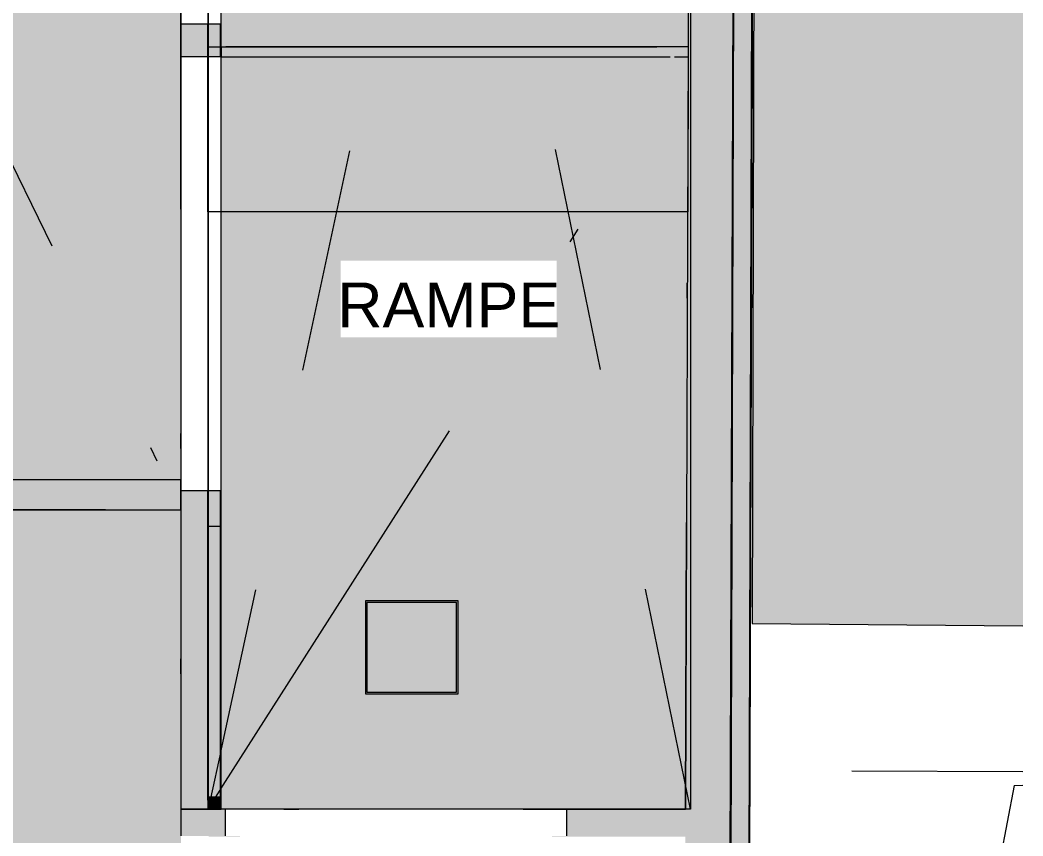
# Model space of a CAD drawing. Header units: metres. Extents: x -3.9 to 83, y -38 to 6.2.
# Drawn here: x 45.88 to 52.59, y -15.42 to -9.96 of the extents above; entities that cross this region are included whole.
import ezdxf

# ---------------------------------------------------------------- set-up
doc = ezdxf.new("R2010")
doc.units = ezdxf.units.M
doc.header["$MEASUREMENT"] = 0
doc.set_wipeout_variables(frame=1)
for name, pattern in [('Dampfsperre', [0.003, 0.0015, -0.0015]), ('Schnittlinie', [0.006, 0.003, -0.0015, 0, -0.0015]), ('UNSICHTBAR', [0.4, 0, -0.4]), ('Wipeout_Contour', [1, 0, -1])]:
    doc.linetypes.add(name, pattern=pattern)
for name, color, linetype in [('0._Erdgeschoß PP Icon_1_0', 7, 'Continuous'), ('0._Erdgeschoß PP Icon_1_110 Wand Aussen', 7, 'Continuous'), ('0._Erdgeschoß PP Icon_1_230 Decke abgehaengt', 7, 'Continuous'), ('0._Erdgeschoß PP Icon_1_240 Unterdämmung', 7, 'Continuous'), ('0._Erdgeschoß PP Icon_1_710 Gelände', 7, 'Continuous'), ('0._Erdgeschoß PP Icon_1_725 Nachbarbebauung', 7, 'Continuous'), ('0._Erdgeschoß PP Icon_1_810 Raum', 7, 'Continuous'), ('0._Erdgeschoß PP Icon_1_905 VP Beschriftung Übersicht.Übersicht', 7, 'Continuous'), ('0._Erdgeschoß PP Icon_1_Neubau_840 Baulinien', 7, 'Continuous')]:
    doc.layers.add(name, color=color, linetype=linetype)
doc.styles.add('ERSTELLTER_STIL_6', font='arial.ttf')

msp = doc.modelspace()

# ---------------------------------------------------------------- wipeouts: each hides what was drawn before it
at = {"color": 254, "linetype": 'Wipeout_Contour', "lineweight": 0, "ltscale": 193.488375}
msp.add_wipeout([(28.2051, 3.5109), (28.2051, -37.8391), (52.5858, -37.8391), (52.5858, 3.5109)], dxfattribs=at).dxf.layer = '0._Erdgeschoß PP Icon_1_0'

# ---------------------------------------------------------------- next in the draw order: hatches: boundary and pattern name
at = {"layer": '0._Erdgeschoß PP Icon_1_110 Wand Aussen', "linetype": 'Continuous', "lineweight": 0, "true_color": 0x000000}
for points in [[(50.6244, -17.2408), (50.6567, -7.5507), (50.3567, -7.5497), (50.3244, -17.2398)], [(50.6288, -17.4208), (50.6617, -7.5507), (50.6567, -7.5507), (50.6238, -17.4208)], [(50.7488, -17.4262), (50.7817, -7.5511), (50.6617, -7.5507), (50.6288, -17.4258)], [(50.7534, -17.5512), (50.7867, -7.5511), (50.7817, -7.5511), (50.7484, -17.5512)], [(49.5374, -15.4154), (50.3305, -15.4154), (50.3311, -15.2354), (49.5374, -15.2354)], [(47.2534, -15.4154), (47.1434, -15.4154), (47.1434, -15.4204), (47.3529, -15.4204), (47.3529, -15.4154)], [(49.4379, -15.4154), (49.4379, -15.4204), (50.3305, -15.4204), (50.3305, -15.4154), (49.5374, -15.4154)]]:
    msp.add_hatch(color=18, dxfattribs=at).paths.add_polyline_path(points)
at = {"layer": '0._Erdgeschoß PP Icon_1_725 Nachbarbebauung', "linetype": 'Continuous', "lineweight": 0, "true_color": 0x1f1f1f}
msp.add_hatch(color=250, dxfattribs=at).paths.add_polyline_path([(50.806, -2.5509), (50.7764, -13.9955), (52.5858, -14.0108), (52.5858, -2.5524)])
at = {"layer": '0._Erdgeschoß PP Icon_1_810 Raum', "linetype": 'Continuous', "lineweight": 0, "true_color": 0x191919}
msp.add_hatch(color=250, dxfattribs=at).paths.add_polyline_path([(46.9584, -15.2354), (46.9584, -8.7754), (46.9584, -5.6604), (45.2034, -5.6604), (45.2034, -8.0254), (45.4534, -8.0254), (45.4534, -8.7754), (45.2034, -8.7754), (42.7434, -8.7754), (42.7434, -8.5954), (42.7434, -8.5879), (42.5834, -8.5879), (42.5834, -8.5654), (40.9034, -8.5654), (40.9034, -8.5879), (40.7434, -8.5879), (40.7434, -8.7754), (40.1134, -8.7754), (38.6534, -8.7754), (38.6534, -9.6854), (38.6534, -11.0754), (38.6534, -11.3254), (40.3584, -11.3254), (40.3584, -9.9854), (44.6234, -9.9854), (44.6234, -11.3254), (45.1284, -11.3254), (45.5784, -11.3254), (45.6284, -11.3254), (45.6284, -13.2354), (45.3784, -13.2354), (45.3784, -17.2404), (46.9584, -17.2404)])

# ---------------------------------------------------------------- next in the draw order: linework, layer by layer
at = {"layer": '0._Erdgeschoß PP Icon_1_110 Wand Aussen', "color": 7, "linetype": 'Continuous', "lineweight": 18, "ltscale": 1000}
msp.add_line((50.6244, -17.2408), (50.6567, -7.5507), dxfattribs=at)
at = {"layer": '0._Erdgeschoß PP Icon_1_110 Wand Aussen', "color": 7, "linetype": 'Continuous', "lineweight": 13, "ltscale": 1000}
for p, q in [((50.6288, -17.4208), (50.6617, -7.5507)), ((50.7488, -17.4262), (50.7817, -7.5511))]:
    msp.add_line(p, q, dxfattribs=at)
at = {"layer": '0._Erdgeschoß PP Icon_1_110 Wand Aussen', "color": 7, "linetype": 'Continuous', "lineweight": 18, "ltscale": 1000, "flags": 128}
for points in [[(50.3567, -7.5497), (50.3311, -15.2354)], [(46.9584, -9.9854), (46.9584, -10.2054)], [(46.9584, -13.1054), (46.9584, -15.2354)], [(46.9584, -15.2354), (46.9584, -15.4154)], [(50.3311, -15.2354), (49.5374, -15.2354)], [(49.5374, -15.4154), (49.5374, -15.2354)]]:
    msp.add_lwpolyline(points, dxfattribs=at)
at = {"layer": '0._Erdgeschoß PP Icon_1_110 Wand Aussen', "color": 7, "linetype": 'Continuous', "lineweight": 13, "ltscale": 1000, "flags": 128}
msp.add_lwpolyline([(50.7534, -17.5512), (50.7867, -7.5511)], dxfattribs=at)
at = {"layer": '0._Erdgeschoß PP Icon_1_110 Wand Aussen', "color": 154, "linetype": 'Continuous', "lineweight": 13, "ltscale": 1000, "true_color": 0x004e91, "flags": 128}
for points in [[(46.9584, -8.9354), (46.9584, -9.9854)], [(46.9584, -10.2054), (46.9584, -13.1054)]]:
    msp.add_lwpolyline(points, dxfattribs=at)
at = {"layer": '0._Erdgeschoß PP Icon_1_230 Decke abgehaengt', "color": 8, "linetype": 'Schnittlinie', "lineweight": 13, "ltscale": 1000}
msp.add_line((44.7784, -8.7754), (46.9584, -13.2354), dxfattribs=at)
at = {"layer": '0._Erdgeschoß PP Icon_1_230 Decke abgehaengt', "color": 8, "linetype": 'Schnittlinie', "lineweight": 13, "ltscale": 1000, "flags": 128}
for points in [[(44.7784, -11.3254), (45.6284, -11.3254), (45.6284, -13.2354), (46.9584, -13.2354), (46.9584, -8.6754), (45.4534, -8.6754), (45.4534, -8.7754), (44.7784, -8.7754)], [(45.3784, -17.2504), (46.9584, -17.2504), (46.9584, -13.2354), (45.3784, -13.2354)], [(48.1912, -14.4642), (48.8112, -14.4642), (48.8112, -13.8442), (48.1912, -13.8442)], [(48.2012, -14.4542), (48.8012, -14.4542), (48.8012, -13.8542), (48.2012, -13.8542)]]:
    msp.add_lwpolyline(points, close=True, dxfattribs=at)
at = {"layer": '0._Erdgeschoß PP Icon_1_230 Decke abgehaengt', "color": 7, "linetype": 'Schnittlinie', "lineweight": 13, "ltscale": 1000, "flags": 128}
for points in [[(50.3493, -10.1404), (50.3456, -11.2434)], [(46.9584, -13.0354), (45.6284, -13.0354)], [(46.9584, -13.0604), (46.9584, -13.0354)], [(46.9584, -13.0854), (46.9584, -13.0604)], [(46.9584, -13.1354), (46.9584, -13.0854)], [(46.9584, -13.2354), (46.9584, -13.1354)], [(45.6284, -13.2354), (46.9584, -13.2354)]]:
    msp.add_lwpolyline(points, dxfattribs=at)
at = {"layer": '0._Erdgeschoß PP Icon_1_240 Unterdämmung', "color": 7, "linetype": 'Schnittlinie', "lineweight": 13, "ltscale": 1000}
for p, q in [((50.2631, -10.1404), (50.2581, -10.1404)), ((50.3431, -10.1404), (50.2631, -10.1404)), ((50.2579, -10.2054), (50.2629, -10.2054)), ((50.2629, -10.2054), (50.3429, -10.2054))]:
    msp.add_line(p, q, dxfattribs=at)
at = {"layer": '0._Erdgeschoß PP Icon_1_710 Gelände', "color": 83, "linetype": 'Continuous', "lineweight": 13, "ltscale": 1000, "true_color": 0x89cd89}
for p, q in [((52.5858, -14.9871), (51.4426, -14.9829)), ((52.5274, -15.0788), (51.6143, -19.8603)), ((52.5274, -15.0788), (52.5858, -15.0756))]:
    msp.add_line(p, q, dxfattribs=at)
at = {"layer": '0._Erdgeschoß PP Icon_1_725 Nachbarbebauung', "color": 8, "linetype": 'Continuous', "lineweight": 13, "ltscale": 1000, "flags": 128}
msp.add_lwpolyline([(52.5858, -2.5524), (50.806, -2.5509), (50.7764, -13.9955), (52.5858, -14.0108)], dxfattribs=at)
at = {"layer": '0._Erdgeschoß PP Icon_1_905 VP Beschriftung Übersicht.Übersicht', "color": 7, "linetype": 'Dampfsperre', "lineweight": 13, "ltscale": 1000}
msp.add_line((50.363, -15.2354), (48.7925, -7.5504), dxfattribs=at)

# ---------------------------------------------------------------- next in the draw order: wipeouts: each hides what was drawn before it
at = {"color": 254, "linetype": 'Wipeout_Contour', "lineweight": 0, "ltscale": 194.09396}
msp.add_wipeout([(47.1384, -5.6604), (47.1384, -15.2354), (47.1434, -15.2354), (47.1434, -5.6604)], dxfattribs=at).dxf.layer = '0._Erdgeschoß PP Icon_1_0'
at = {"color": 254, "linetype": 'Wipeout_Contour', "lineweight": 0, "ltscale": 194.424371}
msp.add_wipeout([(47.2284, -15.2354), (47.2284, -5.6604), (47.2234, -5.6604), (47.2234, -15.2354)], dxfattribs=at).dxf.layer = '0._Erdgeschoß PP Icon_1_0'

# ---------------------------------------------------------------- next in the draw order: wipeouts: each hides what was drawn before it
at = {"color": 254, "linetype": 'Wipeout_Contour', "lineweight": 0, "ltscale": 194.259481}
msp.add_wipeout([(47.2234, -15.2354), (47.2234, -5.6604), (47.1434, -5.6604), (47.1434, -15.2354)], dxfattribs=at).dxf.layer = '0._Erdgeschoß PP Icon_1_0'

# ---------------------------------------------------------------- next in the draw order: hatches: boundary and pattern name
at = {"layer": '0._Erdgeschoß PP Icon_1_110 Wand Aussen', "linetype": 'Continuous', "lineweight": 0, "true_color": 0x000000}
for points in [[(46.9584, -10.2054), (47.1384, -10.2054), (47.1384, -9.9854), (46.9584, -9.9854)], [(47.1434, -9.9854), (47.1384, -9.9854), (47.1384, -10.2054), (47.1434, -10.2054)], [(47.1434, -10.2054), (47.2234, -10.2054), (47.2234, -9.9854), (47.1434, -9.9854)], [(47.2284, -9.9854), (47.2234, -9.9854), (47.2234, -10.2054), (47.2284, -10.2054)], [(46.9584, -15.2354), (47.1384, -15.1754), (47.1384, -13.1054), (46.9584, -13.1054)], [(47.1384, -15.1754), (47.1434, -15.1737), (47.1434, -13.1054), (47.1384, -13.1054)], [(47.1434, -15.1504), (47.2134, -15.1504), (47.2234, -15.147), (47.2234, -13.1054), (47.1434, -13.1054)], [(47.2284, -13.1054), (47.2234, -13.1054), (47.2234, -15.1454), (47.2284, -15.1454)], [(47.2134, -15.1504), (47.2234, -15.1504), (47.2234, -15.147)], [(47.2234, -15.147), (47.2234, -15.1504), (47.2284, -15.1504), (47.2284, -15.1454)], [(46.9734, -15.2304), (47.1384, -15.2304), (47.1384, -15.1754)], [(47.1384, -15.1754), (47.1384, -15.2304), (47.1434, -15.2304), (47.1434, -15.1737)], [(47.1434, -15.1737), (47.1434, -15.2304), (47.2234, -15.2304), (47.2234, -15.1504), (47.2134, -15.1504)], [(47.1434, -15.1737), (47.2134, -15.1504), (47.1434, -15.1504)], [(46.9584, -15.2354), (47.1384, -15.2354), (47.1384, -15.2304), (46.9734, -15.2304)], [(47.1384, -15.4154), (46.9584, -15.2354), (46.9584, -15.4154)], [(47.1384, -15.2354), (46.9584, -15.2354), (47.1384, -15.4154)], [(47.1384, -15.2304), (47.1384, -15.2354), (47.1434, -15.2354), (47.1434, -15.2304)], [(47.1384, -15.2354), (47.1384, -15.4154), (47.2534, -15.4154), (47.2534, -15.2354)]]:
    msp.add_hatch(color=18, dxfattribs=at).paths.add_polyline_path(points)
at = {"layer": '0._Erdgeschoß PP Icon_1_810 Raum', "linetype": 'Continuous', "lineweight": 0, "true_color": 0x191919}
msp.add_hatch(color=250, dxfattribs=at).paths.add_polyline_path([(47.2284, -8.7754), (47.2284, -15.1454), (46.9584, -15.2354), (50.3311, -15.2354), (50.3567, -7.5497), (50.363, -5.6604), (47.2284, -5.6604)])
at = {"layer": '0._Erdgeschoß PP Icon_1_905 VP Beschriftung Übersicht.Übersicht', "linetype": 'Continuous', "lineweight": 0, "true_color": 0xffffff}
msp.add_hatch(color=7, dxfattribs=at).paths.add_polyline_path([(47.2284, -5.6604), (47.2284, -15.2354), (50.363, -15.2354), (50.363, -5.6604)])

# ---------------------------------------------------------------- next in the draw order: linework, layer by layer
at = {"layer": '0._Erdgeschoß PP Icon_1_110 Wand Aussen', "color": 7, "linetype": 'Continuous', "lineweight": 18, "ltscale": 1000}
for p, q in [((47.1384, -10.2054), (47.1384, -9.9854)), ((47.1384, -15.1754), (47.1384, -13.1054))]:
    msp.add_line(p, q, dxfattribs=at)
at = {"layer": '0._Erdgeschoß PP Icon_1_110 Wand Aussen', "color": 7, "linetype": 'Continuous', "lineweight": 13, "ltscale": 1000}
for p, q in [((47.1434, -10.2054), (47.1434, -9.9854)), ((47.2234, -10.2054), (47.2234, -9.9854)), ((47.1434, -15.1737), (47.1434, -13.1054)), ((47.2234, -15.147), (47.2234, -13.1054))]:
    msp.add_line(p, q, dxfattribs=at)
at = {"layer": '0._Erdgeschoß PP Icon_1_110 Wand Aussen', "color": 7, "linetype": 'Continuous', "lineweight": 18, "ltscale": 1000, "flags": 128}
for points in [[(47.1384, -7.0554), (47.1384, -13.3454)], [(47.2284, -13.3454), (47.2284, -7.0554)], [(46.9584, -9.9854), (47.1384, -9.9854)], [(47.1384, -10.2054), (46.9584, -10.2054)], [(46.9584, -13.1054), (47.1384, -13.1054)], [(47.1384, -13.3454), (47.1384, -15.2354)], [(47.2284, -15.2354), (47.2284, -13.3454)], [(47.2534, -15.2354), (46.9584, -15.2354)], [(47.1384, -15.2354), (47.1434, -15.2354), (47.2234, -15.2354), (47.2284, -15.2354)], [(47.2534, -15.2354), (47.2534, -15.4154)]]:
    msp.add_lwpolyline(points, dxfattribs=at)
at = {"layer": '0._Erdgeschoß PP Icon_1_110 Wand Aussen', "color": 154, "linetype": 'Continuous', "lineweight": 13, "ltscale": 1000, "true_color": 0x004e91, "flags": 128}
for points in [[(47.2284, -9.9854), (47.2284, -8.9354)], [(47.2284, -13.1054), (47.2284, -10.2054)], [(49.5374, -15.2354), (47.2534, -15.2354)]]:
    msp.add_lwpolyline(points, dxfattribs=at)
at = {"layer": '0._Erdgeschoß PP Icon_1_110 Wand Aussen', "color": 7, "linetype": 'Continuous', "lineweight": 13, "ltscale": 1000, "flags": 128}
for points in [[(47.1384, -9.9854), (47.1434, -9.9854)], [(47.1434, -9.9854), (47.2234, -9.9854)], [(47.2234, -9.9854), (47.2284, -9.9854)], [(47.2284, -10.2054), (47.2284, -9.9854)], [(47.1434, -10.2054), (47.1384, -10.2054)], [(47.2234, -10.2054), (47.1434, -10.2054)], [(47.2284, -10.2054), (47.2234, -10.2054)], [(47.1384, -13.1054), (47.1434, -13.1054)], [(47.1434, -13.1054), (47.2234, -13.1054)], [(47.2234, -13.1054), (47.2284, -13.1054)], [(47.2284, -15.1454), (47.2284, -13.1054)]]:
    msp.add_lwpolyline(points, dxfattribs=at)
at = {"layer": '0._Erdgeschoß PP Icon_1_110 Wand Aussen', "color": 154, "linetype": 'Schnittlinie', "lineweight": 13, "ltscale": 1000, "true_color": 0x004e91, "flags": 128}
msp.add_lwpolyline([(47.2284, -13.3454), (47.2234, -13.3454), (47.1434, -13.3454), (47.1384, -13.3454)], dxfattribs=at)
at = {"layer": '0._Erdgeschoß PP Icon_1_230 Decke abgehaengt', "color": 8, "linetype": 'Schnittlinie', "lineweight": 13, "ltscale": 1000}
msp.add_line((47.1384, -15.2354), (50.3489, -10.2054), dxfattribs=at)
at = {"layer": '0._Erdgeschoß PP Icon_1_230 Decke abgehaengt', "color": 7, "linetype": 'Schnittlinie', "lineweight": 13, "ltscale": 1000, "flags": 128}
for points in [[(47.1384, -11.2434), (47.1384, -10.1404)], [(47.1384, -10.1404), (50.3493, -10.1404)], [(50.2581, -10.1404), (47.2284, -10.1404)], [(47.2284, -10.1404), (47.2284, -10.2054)], [(47.2284, -10.2054), (50.2579, -10.2054)], [(50.3456, -11.2434), (47.1384, -11.2434)]]:
    msp.add_lwpolyline(points, dxfattribs=at)
at = {"layer": '0._Erdgeschoß PP Icon_1_230 Decke abgehaengt', "color": 8, "linetype": 'Schnittlinie', "lineweight": 13, "ltscale": 1000, "flags": 128}
msp.add_lwpolyline([(47.1384, -11.2434), (47.1384, -15.2354), (50.3311, -15.2354), (50.3444, -11.2434)], close=True, dxfattribs=at)
msp.add_lwpolyline([(47.1384, -11.2434), (47.1384, -15.2354), (50.3311, -15.2354), (50.3444, -11.2434)], close=True, dxfattribs=at)
at = {"layer": '0._Erdgeschoß PP Icon_1_240 Unterdämmung', "color": 7, "linetype": 'Continuous', "lineweight": 13, "ltscale": 1000}
for p, q in [((47.2234, -15.1504), (47.2234, -15.147)), ((47.1434, -15.1737), (47.1434, -15.2304))]:
    msp.add_line(p, q, dxfattribs=at)
at = {"layer": '0._Erdgeschoß PP Icon_1_240 Unterdämmung', "color": 7, "linetype": 'Continuous', "lineweight": 18, "ltscale": 1000}
for p, q in [((47.1384, -15.1754), (47.1384, -15.2304)), ((47.1384, -15.2304), (47.1384, -15.2354))]:
    msp.add_line(p, q, dxfattribs=at)
at = {"layer": '0._Erdgeschoß PP Icon_1_240 Unterdämmung', "color": 7, "linetype": 'Continuous', "lineweight": 18, "ltscale": 1000, "flags": 128}
msp.add_lwpolyline([(46.9584, -15.2354), (47.1384, -15.2354)], dxfattribs=at)
at = {"layer": '0._Erdgeschoß PP Icon_1_240 Unterdämmung', "color": 7, "linetype": 'Continuous', "lineweight": 13, "ltscale": 1000, "flags": 128}
msp.add_lwpolyline([(47.1384, -15.2354), (47.1434, -15.2354)], dxfattribs=at)
at = {"layer": '0._Erdgeschoß PP Icon_1_905 VP Beschriftung Übersicht.Übersicht', "color": 7, "linetype": 'Dampfsperre', "lineweight": 13, "ltscale": 1000}
msp.add_line((47.1434, -15.2354), (48.7925, -7.5504), dxfattribs=at)
at = {"layer": '0._Erdgeschoß PP Icon_1_905 VP Beschriftung Übersicht.Übersicht', "color": 7, "linetype": 'Continuous', "lineweight": 13, "ltscale": 1000, "flags": 128}
msp.add_lwpolyline([(47.2284, -5.6604), (50.363, -5.6604), (50.363, -15.2354), (47.2284, -15.2354)], close=True, dxfattribs=at)
at = {"layer": '0._Erdgeschoß PP Icon_1_Neubau_840 Baulinien', "color": 254, "linetype": 'UNSICHTBAR', "lineweight": 13, "ltscale": 1000, "true_color": 0xe3e3e3, "flags": 128}
msp.add_lwpolyline([(31.8184, -2.5506), (50.8034, -2.5516), (50.7764, -13.9955), (50.7218, -22.1207), (50.667, -33.8784), (31.8848, -36.5773), (31.8748, -14.7535)], close=True, dxfattribs=at)

# ---------------------------------------------------------------- next in the draw order: wipeouts: each hides what was drawn before it
at = {"color": 254, "linetype": 'Wipeout_Contour', "lineweight": 0, "ltscale": 200.671388}
msp.add_wipeout([(48.0265, -12.0827), (49.4702, -12.0827), (49.4702, -11.5684), (48.0265, -11.5684)], dxfattribs=at).dxf.layer = '0._Erdgeschoß PP Icon_1_905 VP Beschriftung Übersicht.Übersicht'

# ---------------------------------------------------------------- next in the draw order: texts
at = {"layer": '0._Erdgeschoß PP Icon_1_905 VP Beschriftung Übersicht.Übersicht', "color": 7, "linetype": 'Continuous', "lineweight": 13, "insert": (48.7484, -11.7152), "char_height": 0.3, "attachment_point": 2, "style": 'ERSTELLTER_STIL_6'}
msp.add_mtext('\\A1;{\\pqc;\\fHelvetica|b0|i0|c0|p0;\\W1.000000;RAMPE}', dxfattribs=at)

doc.saveas('drawing.dxf')
